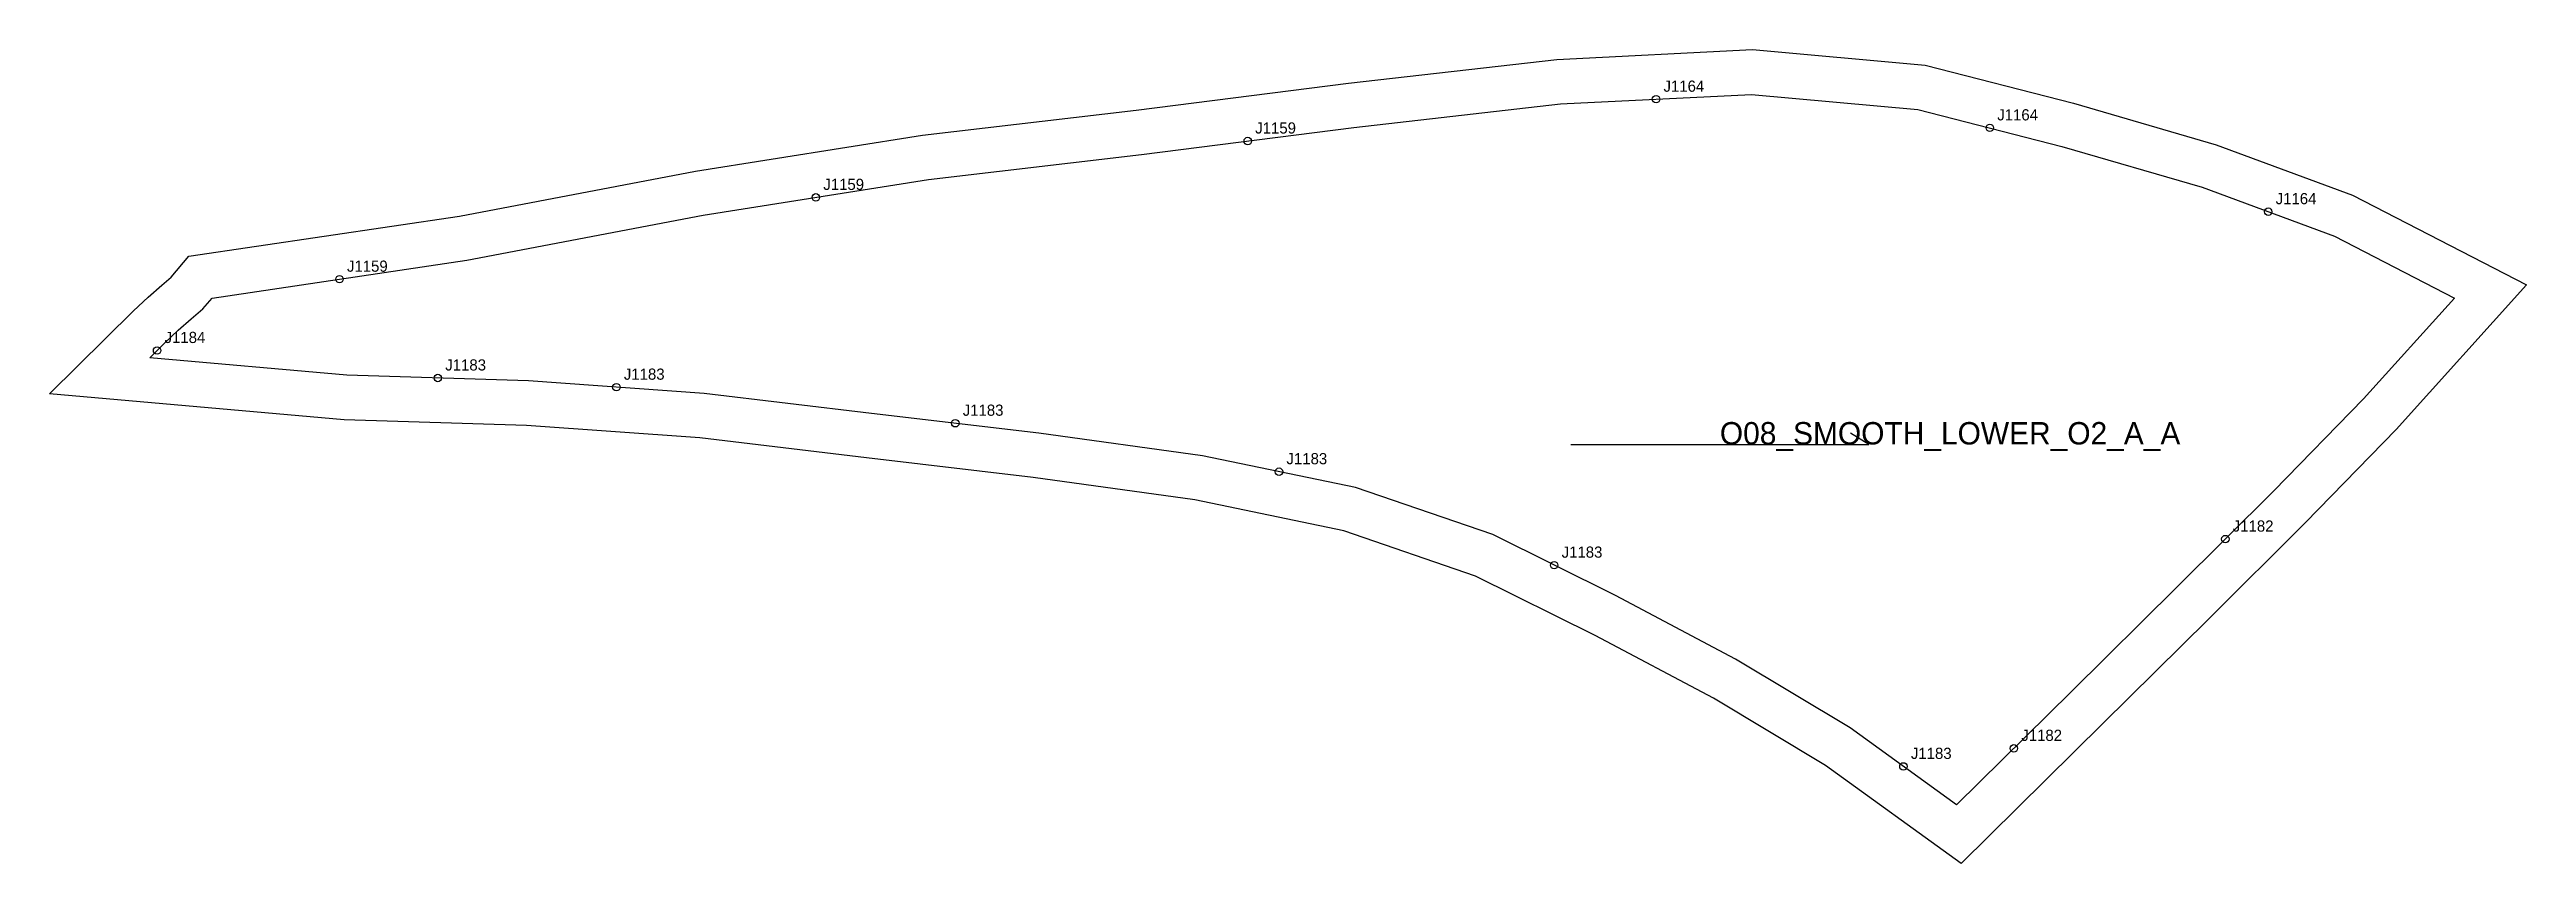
# Model space of a CAD drawing. Header units: millimetres. Extents: x -44 to 621, y -152 to 67.
import ezdxf

# ---------------------------------------------------------------- set-up
doc = ezdxf.new("R2010")
doc.units = ezdxf.units.MM
for name, color, linetype in [('CUT', 1, 'Continuous'), ('GRAIN', 3, 'Continuous'), ('LABEL', 7, 'Continuous'), ('NOTCH', 2, 'Continuous'), ('SEW', 5, 'Continuous')]:
    doc.layers.add(name, color=color, linetype=linetype)

msp = doc.modelspace()

# ---------------------------------------------------------------- linework, layer by layer
at = {"layer": 'CUT'}
msp.add_lwpolyline([(-6.19, 11.21), (66.39, 21.94), (129.66, 34.02), (190.55, 43.66), (247.86, 50.37), (304.87, 57.63), (360.71, 63.99), (413.19, 66.61), (459.55, 62.44), (499.33, 52.24), (537.52, 41.1), (574.12, 27.6), (620.79, 3.53), (585.84, -35.26), (561.52, -60.15), (535.48, -86.06), (507.07, -114.1), (469.14, -151.57), (432.79, -125.27), (402.73, -107.29), (370.98, -90.46), (338.91, -74.53), (303.58, -62.42), (263.58, -54.13), (220.27, -48.1), (175.52, -42.84), (130.85, -37.51), (84.31, -34.21), (35.46, -32.62), (-43.58, -25.68), (-21.08, -3.46), (-17.12, 0.23), (-13.49, 3.45), (-10.98, 5.63), (-6.19, 11.21)], close=True, dxfattribs=at)
at = {"layer": 'GRAIN'}
for p, q in [((364.44, -39.25), (444.44, -39.25)), ((444.44, -39.25), (439.44, -36.25))]:
    msp.add_line(p, q, dxfattribs=at)
at = {"layer": 'NOTCH'}
for centre in [(387.32, 53.3), (476.84, 45.62), (277.81, 42.09), (161.96, 26.98), (551.52, 23.15), (34.19, 5.05), (-14.73, -14.06), (60.56, -21.43), (108.46, -23.9), (199.36, -33.56), (286.19, -46.56), (540.01, -64.62), (360, -71.61), (453.67, -125.56), (483.29, -120.72)]:
    msp.add_circle(centre, 1, dxfattribs=at)
at = {"layer": 'SEW'}
msp.add_lwpolyline([(0, 0), (68.39, 10.11), (131.73, 22.19), (192.18, 31.77), (249.32, 38.46), (306.3, 45.72), (361.69, 52.02), (412.95, 54.58), (457.51, 50.58), (496.16, 40.66), (533.76, 29.69), (569.27, 16.6), (601.45, 0), (577.09, -27.04), (553, -51.7), (527.03, -77.53), (498.64, -105.56), (467.94, -135.89), (439.4, -115.24), (408.63, -96.83), (376.46, -79.78), (343.54, -63.43), (306.75, -50.82), (265.63, -42.3), (221.8, -36.2), (176.93, -30.93), (131.98, -25.56), (84.93, -22.23), (36.18, -20.64), (-16.69, -16), (-12.77, -12.12), (-9.04, -8.64), (-5.58, -5.58), (-2.45, -2.86)], close=True, dxfattribs=at)

# ---------------------------------------------------------------- texts
at = {"layer": 'LABEL'}
for s, height, p in [('J1164', 3, (389.32, 55.3)), ('J1159', 3, (279.81, 44.09)), ('J1164', 3, (478.84, 47.62)), ('J1159', 3, (163.96, 28.98)), ('J1164', 3, (553.52, 25.15)), ('J1159', 3, (36.19, 7.05)), ('J1184', 3, (-12.73, -12.06)), ('J1183', 3, (62.56, -19.43)), ('J1183', 3, (110.46, -21.9)), ('J1183', 3, (201.36, -31.56)), ('O08_SMOOTH_LOWER_O2_A_A', 6, (404.44, -39.25)), ('J1183', 3, (288.19, -44.56)), ('J1182', 3, (542.01, -62.62)), ('J1183', 3, (362, -69.61)), ('J1182', 3, (485.29, -118.72)), ('J1183', 3, (455.67, -123.56))]:
    msp.add_text(s, height=height, dxfattribs=at).set_placement(p)

doc.saveas('drawing.dxf')
